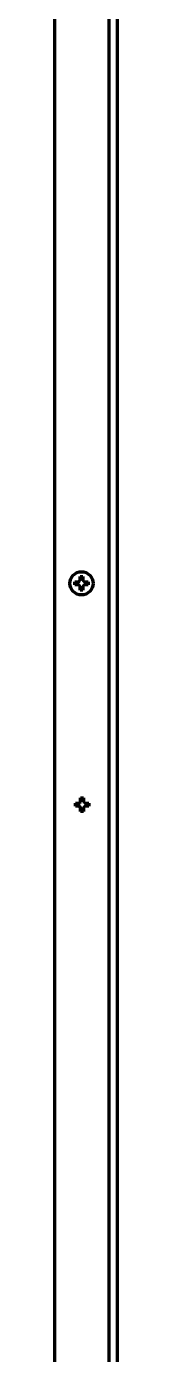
# Model space of a CAD drawing. Header units: inches. Extents: x -2983 to 7024, y 422 to 5529.
# Drawn here: x 6965.9 to 6987.6, y 3055.3 to 3511.8 of the extents above; entities that cross this region are included whole.
import ezdxf

# ---------------------------------------------------------------- set-up
doc = ezdxf.new("R2010")
doc.units = ezdxf.units.IN

msp = doc.modelspace()

# ---------------------------------------------------------------- linework, layer by layer
at = {"linetype": 'Continuous', "lineweight": 70}
for p, q in [((6987.62, 2273.89), (6987.62, 3925.41)), ((6984.82, 2614.49), (6984.82, 3915.47)), ((6965.92, 3910.54), (6965.92, 2612.49)), ((6972.92, 3320.39), (6972.92, 3320.89)), ((6972.92, 3319.89), (6972.92, 3320.39)), ((6977.52, 3320.89), (6977.52, 3320.39)), ((6977.52, 3320.39), (6977.52, 3319.89)), ((6973.12, 3244.29), (6973.12, 3244.79)), ((6973.12, 3243.79), (6973.12, 3244.29)), ((6977.72, 3244.79), (6977.72, 3244.29)), ((6977.72, 3244.29), (6977.72, 3243.79))]:
    msp.add_line(p, q, dxfattribs=at)
msp.add_circle((6975.22, 3320.39), 4, dxfattribs=at)
for points in [[(6972.92, 3320.89), (6973.13, 3320.89), (6973.34, 3320.89), (6973.66, 3320.89), (6973.77, 3320.89), (6974, 3320.89), (6974.11, 3320.89), (6974.22, 3320.89)], [(6974.72, 3318.09), (6974.72, 3318.29), (6974.72, 3318.5), (6974.72, 3318.83), (6974.72, 3318.94), (6974.72, 3319.16), (6974.72, 3319.28), (6974.72, 3319.39)], [(6975.72, 3322.69), (6975.72, 3322.49), (6975.72, 3322.28), (6975.72, 3321.95), (6975.72, 3321.84), (6975.72, 3321.62), (6975.72, 3321.51), (6975.72, 3321.39)], [(6977.52, 3319.89), (6977.32, 3319.89), (6977.11, 3319.89), (6976.79, 3319.89), (6976.68, 3319.89), (6976.45, 3319.89), (6976.34, 3319.89), (6976.22, 3319.89)], [(6975.92, 3246.59), (6975.92, 3246.39), (6975.92, 3246.18), (6975.92, 3245.85), (6975.92, 3245.74), (6975.92, 3245.52), (6975.92, 3245.41), (6975.92, 3245.29)], [(6973.12, 3244.79), (6973.33, 3244.79), (6973.54, 3244.79), (6973.86, 3244.79), (6973.97, 3244.79), (6974.2, 3244.79), (6974.31, 3244.79), (6974.42, 3244.79)], [(6974.92, 3241.99), (6974.92, 3242.19), (6974.92, 3242.4), (6974.92, 3242.73), (6974.92, 3242.84), (6974.92, 3243.06), (6974.92, 3243.18), (6974.92, 3243.29)], [(6977.72, 3243.79), (6977.52, 3243.79), (6977.31, 3243.79), (6976.99, 3243.79), (6976.88, 3243.79), (6976.65, 3243.79), (6976.54, 3243.79), (6976.42, 3243.79)]]:
    msp.add_open_spline(points, degree=3, knots=[0, 0, 0, 0, 0.5, 0.5, 0.75, 0.75, 1, 1, 1, 1], dxfattribs=at)
for points in [[(6974.22, 3319.89), (6974.17, 3319.89), (6974.06, 3319.89), (6973.9, 3319.89), (6973.74, 3319.89), (6973.59, 3319.89), (6973.43, 3319.89), (6973.28, 3319.89), (6973.11, 3319.89), (6972.99, 3319.89), (6972.92, 3319.89)], [(6974.22, 3320.89), (6974.25, 3320.92), (6974.3, 3320.96), (6974.37, 3321.03), (6974.44, 3321.11), (6974.51, 3321.18), (6974.58, 3321.25), (6974.65, 3321.32), (6974.7, 3321.37), (6974.72, 3321.39)], [(6974.72, 3319.39), (6974.7, 3319.42), (6974.65, 3319.47), (6974.57, 3319.54), (6974.5, 3319.61), (6974.43, 3319.68), (6974.36, 3319.75), (6974.29, 3319.82), (6974.25, 3319.87), (6974.22, 3319.89)], [(6974.72, 3321.39), (6974.72, 3321.45), (6974.72, 3321.55), (6974.72, 3321.72), (6974.72, 3321.87), (6974.72, 3322.03), (6974.72, 3322.18), (6974.72, 3322.34), (6974.72, 3322.5), (6974.72, 3322.63), (6974.72, 3322.69)], [(6974.72, 3322.69), (6974.89, 3322.69), (6975.22, 3322.69), (6975.56, 3322.69), (6975.72, 3322.69)], [(6975.72, 3321.39), (6975.75, 3321.37), (6975.8, 3321.31), (6975.88, 3321.24), (6975.95, 3321.17), (6976.02, 3321.1), (6976.09, 3321.03), (6976.16, 3320.96), (6976.2, 3320.92), (6976.22, 3320.89)], [(6976.22, 3319.89), (6976.2, 3319.87), (6976.15, 3319.82), (6976.08, 3319.75), (6976.01, 3319.68), (6975.94, 3319.61), (6975.87, 3319.54), (6975.8, 3319.46), (6975.75, 3319.42), (6975.72, 3319.39)], [(6975.72, 3319.39), (6975.72, 3319.34), (6975.72, 3319.23), (6975.72, 3319.07), (6975.72, 3318.91), (6975.72, 3318.75), (6975.72, 3318.6), (6975.72, 3318.45), (6975.72, 3318.28), (6975.72, 3318.16), (6975.72, 3318.09)], [(6976.22, 3320.89), (6976.28, 3320.89), (6976.39, 3320.89), (6976.55, 3320.89), (6976.71, 3320.89), (6976.86, 3320.89), (6977.01, 3320.89), (6977.17, 3320.89), (6977.34, 3320.89), (6977.46, 3320.89), (6977.52, 3320.89)], [(6975.72, 3318.09), (6975.56, 3318.09), (6975.22, 3318.09), (6974.89, 3318.09), (6974.72, 3318.09)], [(6974.92, 3245.29), (6974.92, 3245.35), (6974.92, 3245.45), (6974.92, 3245.62), (6974.92, 3245.77), (6974.92, 3245.93), (6974.92, 3246.08), (6974.92, 3246.24), (6974.92, 3246.4), (6974.92, 3246.53), (6974.92, 3246.59)], [(6974.92, 3246.59), (6975.09, 3246.59), (6975.42, 3246.59), (6975.76, 3246.59), (6975.92, 3246.59)], [(6974.42, 3243.79), (6974.37, 3243.79), (6974.26, 3243.79), (6974.1, 3243.79), (6973.94, 3243.79), (6973.79, 3243.79), (6973.63, 3243.79), (6973.48, 3243.79), (6973.31, 3243.79), (6973.19, 3243.79), (6973.12, 3243.79)], [(6974.42, 3244.79), (6974.45, 3244.82), (6974.5, 3244.86), (6974.57, 3244.93), (6974.64, 3245.01), (6974.71, 3245.08), (6974.78, 3245.15), (6974.85, 3245.22), (6974.9, 3245.27), (6974.92, 3245.29)], [(6974.92, 3243.29), (6974.9, 3243.32), (6974.85, 3243.37), (6974.77, 3243.44), (6974.7, 3243.51), (6974.63, 3243.58), (6974.56, 3243.65), (6974.49, 3243.72), (6974.45, 3243.77), (6974.42, 3243.79)], [(6975.92, 3241.99), (6975.76, 3241.99), (6975.42, 3241.99), (6975.09, 3241.99), (6974.92, 3241.99)], [(6975.92, 3245.29), (6975.95, 3245.27), (6976, 3245.21), (6976.08, 3245.14), (6976.15, 3245.07), (6976.22, 3245), (6976.29, 3244.93), (6976.36, 3244.86), (6976.4, 3244.82), (6976.42, 3244.79)], [(6976.42, 3243.79), (6976.4, 3243.77), (6976.35, 3243.72), (6976.28, 3243.65), (6976.21, 3243.58), (6976.14, 3243.51), (6976.07, 3243.44), (6976, 3243.36), (6975.95, 3243.32), (6975.92, 3243.29)], [(6975.92, 3243.29), (6975.92, 3243.24), (6975.92, 3243.13), (6975.92, 3242.97), (6975.92, 3242.81), (6975.92, 3242.65), (6975.92, 3242.5), (6975.92, 3242.35), (6975.92, 3242.18), (6975.92, 3242.06), (6975.92, 3241.99)], [(6976.42, 3244.79), (6976.48, 3244.79), (6976.59, 3244.79), (6976.75, 3244.79), (6976.91, 3244.79), (6977.06, 3244.79), (6977.21, 3244.79), (6977.37, 3244.79), (6977.54, 3244.79), (6977.66, 3244.79), (6977.72, 3244.79)]]:
    msp.add_open_spline(points, degree=3, dxfattribs=at)

doc.saveas('drawing.dxf')
